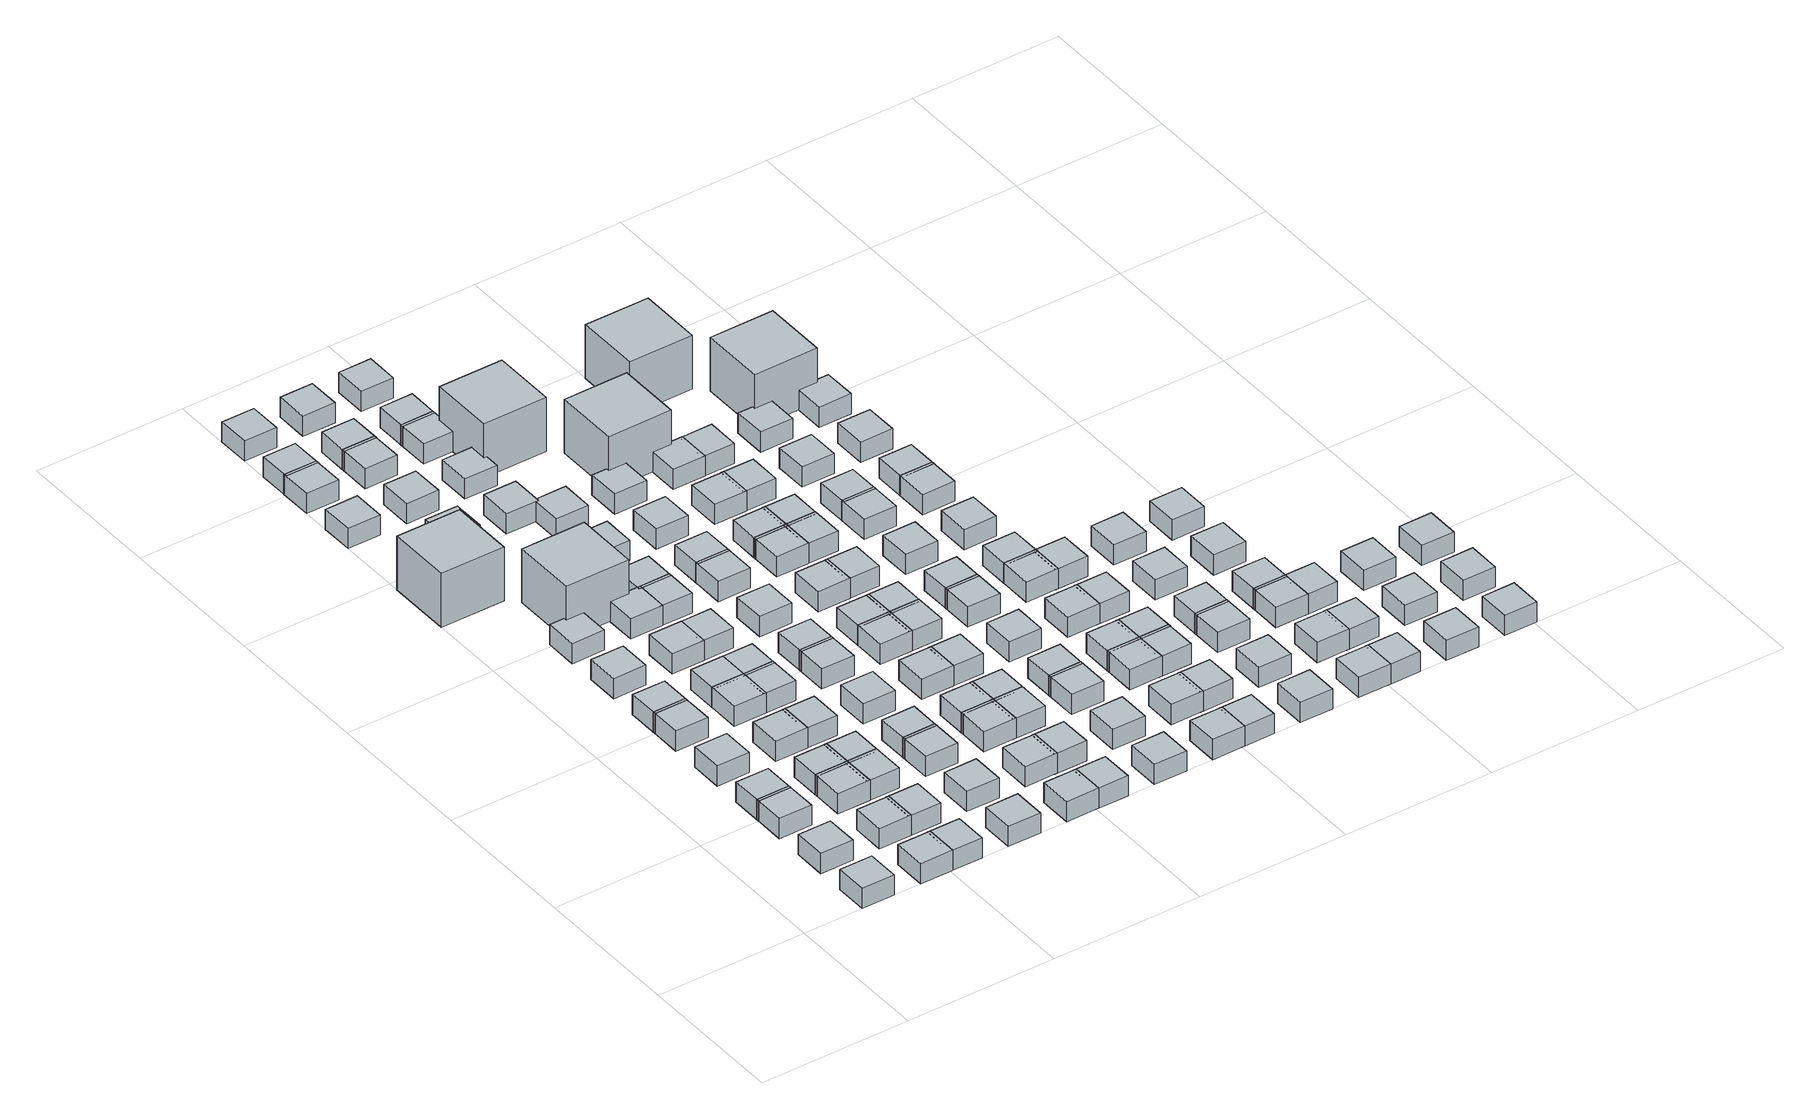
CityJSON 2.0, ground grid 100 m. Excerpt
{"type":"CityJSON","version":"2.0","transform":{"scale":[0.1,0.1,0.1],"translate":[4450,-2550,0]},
"CityObjects":{
"object1":{"type":"GenericCityObject","geometry":[{"type":"Solid","lod":"1","boundaries":[[[[0,1,2,3]],[[4,5,1,0]],[[5,6,2,1]],[[6,7,3,2]],[[7,4,0,3]],[[7,6,5,4]]]]}]},
"object2":{"type":"GenericCityObject","geometry":[{"type":"Solid","lod":"1","boundaries":[[[[8,9,10,11]],[[12,13,9,8]],[[13,14,10,9]],[[14,15,11,10]],[[15,12,8,11]],[[15,14,13,12]]]]}]},
"object3":{"type":"GenericCityObject","geometry":[{"type":"Solid","lod":"1","boundaries":[[[[16,17,18,19]],[[20,21,17,16]],[[21,22,18,17]],[[22,23,19,18]],[[23,20,16,19]],[[23,22,21,20]]]]}]},
"object4":{"type":"GenericCityObject","geometry":[{"type":"Solid","lod":"1","boundaries":[[[[24,25,26,27]],[[28,29,25,24]],[[29,30,26,25]],[[30,31,27,26]],[[31,28,24,27]],[[31,30,29,28]]]]}]},
"object5":{"type":"GenericCityObject","geometry":[{"type":"Solid","lod":"1","boundaries":[[[[32,33,34,35]],[[36,37,33,32]],[[37,38,34,33]],[[38,39,35,34]],[[39,36,32,35]],[[39,38,37,36]]]]}]},
"object6":{"type":"GenericCityObject","geometry":[{"type":"Solid","lod":"1","boundaries":[[[[40,41,42,43]],[[44,45,41,40]],[[45,46,42,41]],[[46,47,43,42]],[[47,44,40,43]],[[47,46,45,44]]]]}]},
"object7":{"type":"GenericCityObject","geometry":[{"type":"Solid","lod":"1","boundaries":[[[[48,49,50,51]],[[52,53,49,48]],[[53,54,50,49]],[[54,55,51,50]],[[55,52,48,51]],[[55,54,53,52]]]]}]},
"object8":{"type":"GenericCityObject","geometry":[{"type":"Solid","lod":"1","boundaries":[[[[56,57,58,59]],[[60,61,57,56]],[[61,62,58,57]],[[62,63,59,58]],[[63,60,56,59]],[[63,62,61,60]]]]}]},
"object9":{"type":"GenericCityObject","geometry":[{"type":"Solid","lod":"1","boundaries":[[[[64,65,66,67]],[[68,69,65,64]],[[69,70,66,65]],[[70,71,67,66]],[[71,68,64,67]],[[71,70,69,68]]]]}]},
"object10":{"type":"GenericCityObject","geometry":[{"type":"Solid","lod":"1","boundaries":[[[[72,73,74,75]],[[76,77,73,72]],[[77,78,74,73]],[[78,79,75,74]],[[79,76,72,75]],[[79,78,77,76]]]]}]},
"object11":{"type":"GenericCityObject","geometry":[{"type":"Solid","lod":"1","boundaries":[[[[80,81,82,83]],[[84,85,81,80]],[[85,86,82,81]],[[86,87,83,82]],[[87,84,80,83]],[[87,86,85,84]]]]}]},
"object12":{"type":"GenericCityObject","geometry":[{"type":"Solid","lod":"1","boundaries":[[[[88,89,90,91]],[[92,93,89,88]],[[93,94,90,89]],[[94,95,91,90]],[[95,92,88,91]],[[95,94,93,92]]]]}]},
"object13":{"type":"GenericCityObject","geometry":[{"type":"Solid","lod":"1","boundaries":[[[[96,97,98,99]],[[100,101,97,96]],[[101,102,98,97]],[[102,103,99,98]],[[103,100,96,99]],[[103,102,101,100]]]]}]},
"object14":{"type":"GenericCityObject","geometry":[{"type":"Solid","lod":"1","boundaries":[[[[104,105,106,107]],[[108,109,105,104]],[[109,110,106,105]],[[110,111,107,106]],[[111,108,104,107]],[[111,110,109,108]]]]}]},
"object15":{"type":"GenericCityObject","geometry":[{"type":"Solid","lod":"1","boundaries":[[[[112,113,114,115]],[[116,117,113,112]],[[117,118,114,113]],[[118,119,115,114]],[[119,116,112,115]],[[119,118,117,116]]]]}]},
"object16":{"type":"GenericCityObject","geometry":[{"type":"Solid","lod":"1","boundaries":[[[[120,121,122,123]],[[124,125,121,120]],[[125,126,122,121]],[[126,127,123,122]],[[127,124,120,123]],[[127,126,125,124]]]]}]},
"object17":{"type":"GenericCityObject","geometry":[{"type":"Solid","lod":"1","boundaries":[[[[128,129,130,131]],[[132,133,129,128]],[[133,134,130,129]],[[134,135,131,130]],[[135,132,128,131]],[[135,134,133,132]]]]}]},
"object18":{"type":"GenericCityObject","geometry":[{"type":"Solid","lod":"1","boundaries":[[[[136,137,138,139]],[[140,141,137,136]],[[141,142,138,137]],[[142,143,139,138]],[[143,140,136,139]],[[143,142,141,140]]]]}]},
"object19":{"type":"GenericCityObject","geometry":[{"type":"Solid","lod":"1","boundaries":[[[[144,145,146,147]],[[148,149,145,144]],[[149,150,146,145]],[[150,151,147,146]],[[151,148,144,147]],[[151,150,149,148]]]]}]},
"object20":{"type":"GenericCityObject","geometry":[{"type":"Solid","lod":"1","boundaries":[[[[152,153,154,155]],[[156,157,153,152]],[[157,158,154,153]],[[158,159,155,154]],[[159,156,152,155]],[[159,158,157,156]]]]}]},
"object21":{"type":"GenericCityObject","geometry":[{"type":"Solid","lod":"1","boundaries":[[[[160,161,162,163]],[[164,165,161,160]],[[165,166,162,161]],[[166,167,163,162]],[[167,164,160,163]],[[167,166,165,164]]]]}]},
"object22":{"type":"GenericCityObject","geometry":[{"type":"Solid","lod":"1","boundaries":[[[[168,169,170,171]],[[172,173,169,168]],[[173,174,170,169]],[[174,175,171,170]],[[175,172,168,171]],[[175,174,173,172]]]]}]},
"object23":{"type":"GenericCityObject","geometry":[{"type":"Solid","lod":"1","boundaries":[[[[176,177,178,179]],[[180,181,177,176]],[[181,182,178,177]],[[182,183,179,178]],[[183,180,176,179]],[[183,182,181,180]]]]}]},
"object24":{"type":"GenericCityObject","geometry":[{"type":"Solid","lod":"1","boundaries":[[[[184,185,186,187]],[[188,189,185,184]],[[189,190,186,185]],[[190,191,187,186]],[[191,188,184,187]],[[191,190,189,188]]]]}]},
"object25":{"type":"GenericCityObject","geometry":[{"type":"Solid","lod":"1","boundaries":[[[[192,193,194,195]],[[196,197,193,192]],[[197,198,194,193]],[[198,199,195,194]],[[199,196,192,195]],[[199,198,197,196]]]]}]},
"object26":{"type":"GenericCityObject","geometry":[{"type":"Solid","lod":"1","boundaries":[[[[200,201,202,203]],[[204,205,201,200]],[[205,206,202,201]],[[206,207,203,202]],[[207,204,200,203]],[[207,206,205,204]]]]}]},
"object27":{"type":"GenericCityObject","geometry":[{"type":"Solid","lod":"1","boundaries":[[[[208,209,210,211]],[[212,213,209,208]],[[213,214,210,209]],[[214,215,211,210]],[[215,212,208,211]],[[215,214,213,212]]]]}]},
"object28":{"type":"GenericCityObject","geometry":[{"type":"Solid","lod":"1","boundaries":[[[[216,217,218,219]],[[220,221,217,216]],[[221,222,218,217]],[[222,223,219,218]],[[223,220,216,219]],[[223,222,221,220]]]]}]},
"object29":{"type":"GenericCityObject","geometry":[{"type":"Solid","lod":"1","boundaries":[[[[224,225,226,227]],[[228,229,225,224]],[[229,230,226,225]],[[230,231,227,226]],[[231,228,224,227]],[[231,230,229,228]]]]}]},
"object30":{"type":"GenericCityObject","geometry":[{"type":"Solid","lod":"1","boundaries":[[[[232,233,234,235]],[[236,237,233,232]],[[237,238,234,233]],[[238,239,235,234]],[[239,236,232,235]],[[239,238,237,236]]]]}]},
"object31":{"type":"GenericCityObject","geometry":[{"type":"Solid","lod":"1","boundaries":[[[[240,241,242,243]],[[244,245,241,240]],[[245,246,242,241]],[[246,247,243,242]],[[247,244,240,243]],[[247,246,245,244]]]]}]},
"object32":{"type":"GenericCityObject","geometry":[{"type":"Solid","lod":"1","boundaries":[[[[248,249,250,251]],[[252,253,249,248]],[[253,254,250,249]],[[254,255,251,250]],[[255,252,248,251]],[[255,254,253,252]]]]}]},
"object33":{"type":"GenericCityObject","geometry":[{"type":"Solid","lod":"1","boundaries":[[[[256,257,258,259]],[[260,261,257,256]],[[261,262,258,257]],[[262,263,259,258]],[[263,260,256,259]],[[263,262,261,260]]]]}]},
"object34":{"type":"GenericCityObject","geometry":[{"type":"Solid","lod":"1","boundaries":[[[[264,265,266,267]],[[268,269,265,264]],[[269,270,266,265]],[[270,271,267,266]],[[271,268,264,267]],[[271,270,269,268]]]]}]},
"object35":{"type":"GenericCityObject","geometry":[{"type":"Solid","lod":"1","boundaries":[[[[272,273,274,275]],[[276,277,273,272]],[[277,278,274,273]],[[278,279,275,274]],[[279,276,272,275]],[[279,278,277,276]]]]}]},
"object36":{"type":"GenericCityObject","geometry":[{"type":"Solid","lod":"1","boundaries":[[[[280,281,282,283]],[[284,285,281,280]],[[285,286,282,281]],[[286,287,283,282]],[[287,284,280,283]],[[287,286,285,284]]]]}]},
"object37":{"type":"GenericCityObject","geometry":[{"type":"Solid","lod":"1","boundaries":[[[[288,289,290,291]],[[292,293,289,288]],[[293,294,290,289]],[[294,295,291,290]],[[295,292,288,291]],[[295,294,293,292]]]]}]},
"object38":{"type":"GenericCityObject","geometry":[{"type":"Solid","lod":"1","boundaries":[[[[296,297,298,299]],[[300,301,297,296]],[[301,302,298,297]],[[302,303,299,298]],[[303,300,296,299]],[[303,302,301,300]]]]}]},
"object39":{"type":"GenericCityObject","geometry":[{"type":"Solid","lod":"1","boundaries":[[[[304,305,306,307]],[[308,309,305,304]],[[309,310,306,305]],[[310,311,307,306]],[[311,308,304,307]],[[311,310,309,308]]]]}]},
"object40":{"type":"GenericCityObject","geometry":[{"type":"Solid","lod":"1","boundaries":[[[[312,313,314,315]],[[316,317,313,312]],[[317,318,314,313]],[[318,319,315,314]],[[319,316,312,315]],[[319,318,317,316]]]]}]},
"object41":{"type":"GenericCityObject","geometry":[{"type":"Solid","lod":"1","boundaries":[[[[320,321,322,323]],[[324,325,321,320]],[[325,326,322,321]],[[326,327,323,322]],[[327,324,320,323]],[[327,326,325,324]]]]}]},
"object42":{"type":"GenericCityObject","geometry":[{"type":"Solid","lod":"1","boundaries":[[[[328,329,330,331]],[[332,333,329,328]],[[333,334,330,329]],[[334,335,331,330]],[[335,332,328,331]],[[335,334,333,332]]]]}]},
"object43":{"type":"GenericCityObject","geometry":[{"type":"Solid","lod":"1","boundaries":[[[[336,337,338,339]],[[340,341,337,336]],[[341,342,338,337]],[[342,343,339,338]],[[343,340,336,339]],[[343,342,341,340]]]]}]},
"object44":{"type":"GenericCityObject","geometry":[{"type":"Solid","lod":"1","boundaries":[[[[344,345,346,347]],[[348,349,345,344]],[[349,350,346,345]],[[350,351,347,346]],[[351,348,344,347]],[[351,350,349,348]]]]}]},
"object45":{"type":"GenericCityObject","geometry":[{"type":"Solid","lod":"1","boundaries":[[[[352,353,354,355]],[[356,357,353,352]],[[357,358,354,353]],[[358,359,355,354]],[[359,356,352,355]],[[359,358,357,356]]]]}]},
"object46":{"type":"GenericCityObject","geometry":[{"type":"Solid","lod":"1","boundaries":[[[[360,361,362,363]],[[364,365,361,360]],[[365,366,362,361]],[[366,367,363,362]],[[367,364,360,363]],[[367,366,365,364]]]]}]},
"object47":{"type":"GenericCityObject","geometry":[{"type":"Solid","lod":"1","boundaries":[[[[368,369,370,371]],[[372,373,369,368]],[[373,374,370,369]],[[374,375,371,370]],[[375,372,368,371]],[[375,374,373,372]]]]}]},
"object48":{"type":"GenericCityObject","geometry":[{"type":"Solid","lod":"1","boundaries":[[[[376,377,378,379]],[[380,381,377,376]],[[381,382,378,377]],[[382,383,379,378]],[[383,380,376,379]],[[383,382,381,380]]]]}]},
"object49":{"type":"GenericCityObject","geometry":[{"type":"Solid","lod":"1","boundaries":[[[[384,385,386,387]],[[388,389,385,384]],[[389,390,386,385]],[[390,391,387,386]],[[391,388,384,387]],[[391,390,389,388]]]]}]},
"object50":{"type":"GenericCityObject","geometry":[{"type":"Solid","lod":"1","boundaries":[[[[392,393,394,395]],[[396,397,393,392]],[[397,398,394,393]],[[398,399,395,394]],[[399,396,392,395]],[[399,398,397,396]]]]}]},
"object51":{"type":"GenericCityObject","geometry":[{"type":"Solid","lod":"1","boundaries":[[[[400,401,402,403]],[[404,405,401,400]],[[405,406,402,401]],[[406,407,403,402]],[[407,404,400,403]],[[407,406,405,404]]]]}]},
"object52":{"type":"GenericCityObject","geometry":[{"type":"Solid","lod":"1","boundaries":[[[[408,409,410,411]],[[412,413,409,408]],[[413,414,410,409]],[[414,415,411,410]],[[415,412,408,411]],[[415,414,413,412]]]]}]},
"object53":{"type":"GenericCityObject","geometry":[{"type":"Solid","lod":"1","boundaries":[[[[416,417,418,419]],[[420,421,417,416]],[[421,422,418,417]],[[422,423,419,418]],[[423,420,416,419]],[[423,422,421,420]]]]}]},
"object54":{"type":"GenericCityObject","geometry":[{"type":"Solid","lod":"1","boundaries":[[[[424,425,426,427]],[[428,429,425,424]],[[429,430,426,425]],[[430,431,427,426]],[[431,428,424,427]],[[431,430,429,428]]]]}]},
"object55":{"type":"GenericCityObject","geometry":[{"type":"Solid","lod":"1","boundaries":[[[[432,433,434,435]],[[436,437,433,432]],[[437,438,434,433]],[[438,439,435,434]],[[439,436,432,435]],[[439,438,437,436]]]]}]},
"object56":{"type":"GenericCityObject","geometry":[{"type":"Solid","lod":"1","boundaries":[[[[440,441,442,443]],[[444,445,441,440]],[[445,446,442,441]],[[446,447,443,442]],[[447,444,440,443]],[[447,446,445,444]]]]}]},
"object57":{"type":"GenericCityObject","geometry":[{"type":"Solid","lod":"1","boundaries":[[[[448,449,450,451]],[[452,453,449,448]],[[453,454,450,449]],[[454,455,451,450]],[[455,452,448,451]],[[455,454,453,452]]]]}]},
"object58":{"type":"GenericCityObject","geometry":[{"type":"Solid","lod":"1","boundaries":[[[[456,457,458,459]],[[460,461,457,456]],[[461,462,458,457]],[[462,463,459,458]],[[463,460,456,459]],[[463,462,461,460]]]]}]},
"object59":{"type":"GenericCityObject","geometry":[{"type":"Solid","lod":"1","boundaries":[[[[464,465,466,467]],[[468,469,465,464]],[[469,470,466,465]],[[470,471,467,466]],[[471,468,464,467]],[[471,470,469,468]]]]}]},
"object60":{"type":"GenericCityObject","geometry":[{"type":"Solid","lod":"1","boundaries":[[[[472,473,474,475]],[[476,477,473,472]],[[477,478,474,473]],[[478,479,475,474]],[[479,476,472,475]],[[479,478,477,476]]]]}]},
"object61":{"type":"GenericCityObject","geometry":[{"type":"Solid","lod":"1","boundaries":[[[[480,481,482,483]],[[484,485,481,480]],[[485,486,482,481]],[[486,487,483,482]],[[487,484,480,483]],[[487,486,485,484]]]]}]},
"object62":{"type":"GenericCityObject","geometry":[{"type":"Solid","lod":"1","boundaries":[[[[488,489,490,491]],[[492,493,489,488]],[[493,494,490,489]],[[494,495,491,490]],[[495,492,488,491]],[[495,494,493,492]]]]}]},
"object63":{"type":"GenericCityObject","geometry":[{"type":"Solid","lod":"1","boundaries":[[[[496,497,498,499]],[[500,501,497,496]],[[501,502,498,497]],[[502,503,499,498]],[[503,500,496,499]],[[503,502,501,500]]]]}]},
"object64":{"type":"GenericCityObject","geometry":[{"type":"Solid","lod":"1","boundaries":[[[[504,505,506,507]],[[508,509,505,504]],[[509,510,506,505]],[[510,511,507,506]],[[511,508,504,507]],[[511,510,509,508]]]]}]},
"object65":{"type":"GenericCityObject","geometry":[{"type":"Solid","lod":"1","boundaries":[[[[512,513,514,515]],[[516,517,513,512]],[[517,518,514,513]],[[518,519,515,514]],[[519,516,512,515]],[[519,518,517,516]]]]}]},
"object66":{"type":"GenericCityObject","geometry":[{"type":"Solid","lod":"1","boundaries":[[[[520,521,522,523]],[[524,525,521,520]],[[525,526,522,521]],[[526,527,523,522]],[[527,524,520,523]],[[527,526,525,524]]]]}]},
"object67":{"type":"GenericCityObject","geometry":[{"type":"Solid","lod":"1","boundaries":[[[[528,529,530,531]],[[532,533,529,528]],[[533,534,530,529]],[[534,535,531,530]],[[535,532,528,531]],[[535,534,533,532]]]]}]},
"object68":{"type":"GenericCityObject","geometry":[{"type":"Solid","lod":"1","boundaries":[[[[536,537,538,539]],[[540,541,537,536]],[[541,542,538,537]],[[542,543,539,538]],[[543,540,536,539]],[[543,542,541,540]]]]}]},
"object69":{"type":"GenericCityObject","geometry":[{"type":"Solid","lod":"1","boundaries":[[[[544,545,546,547]],[[548,549,545,544]],[[549,550,546,545]],[[550,551,547,546]],[[551,548,544,547]],[[551,550,549,548]]]]}]},
"object70":{"type":"GenericCityObject","geometry":[{"type":"Solid","lod":"1","boundaries":[[[[552,553,554,555]],[[556,557,553,552]],[[557,558,554,553]],[[558,559,555,554]],[[559,556,552,555]],[[559,558,557,556]]]]}]},
"object71":{"type":"GenericCityObject","geometry":[{"type":"Solid","lod":"1","boundaries":[[[[560,561,562,563]],[[564,565,561,560]],[[565,566,562,561]],[[566,567,563,562]],[[567,564,560,563]],[[567,566,565,564]]]]}]},
"object72":{"type":"GenericCityObject","geometry":[{"type":"Solid","lod":"1","boundaries":[[[[568,569,570,571]],[[572,573,569,568]],[[573,574,570,569]],[[574,575,571,570]],[[575,572,568,571]],[[575,574,573,572]]]]}]},
"object73":{"type":"GenericCityObject","geometry":[{"type":"Solid","lod":"1","boundaries":[[[[576,577,578,579]],[[580,581,577,576]],[[581,582,578,577]],[[582,583,579,578]],[[583,580,576,579]],[[583,582,581,580]]]]}]},
"object74":{"type":"GenericCityObject","geometry":[{"type":"Solid","lod":"1","boundaries":[[[[584,585,586,587]],[[588,589,585,584]],[[589,590,586,585]],[[590,591,587,586]],[[591,588,584,587]],[[591,590,589,588]]]]}]},
"object75":{"type":"GenericCityObject","geometry":[{"type":"Solid","lod":"1","boundaries":[[[[592,593,594,595]],[[596,597,593,592]],[[597,598,594,593]],[[598,599,595,594]],[[599,596,592,595]],[[599,598,597,596]]]]}]},
"object76":{"type":"GenericCityObject","geometry":[{"type":"Solid","lod":"1","boundaries":[[[[600,601,602,603]],[[604,605,601,600]],[[605,606,602,601]],[[606,607,603,602]],[[607,604,600,603]],[[607,606,605,604]]]]}]},
"object77":{"type":"GenericCityObject","geometry":[{"type":"Solid","lod":"1","boundaries":[[[[608,609,610,611]],[[612,613,609,608]],[[613,614,610,609]],[[614,615,611,610]],[[615,612,608,611]],[[615,614,613,612]]]]}]},
"object78":{"type":"GenericCityObject","geometry":[{"type":"Solid","lod":"1","boundaries":[[[[616,617,618,619]],[[620,621,617,616]],[[621,622,618,617]],[[622,623,619,618]],[[623,620,616,619]],[[623,622,621,620]]]]}]},
"object79":{"type":"GenericCityObject","geometry":[{"type":"Solid","lod":"1","boundaries":[[[[624,625,626,627]],[[628,629,625,624]],[[629,630,626,625]],[[630,631,627,626]],[[631,628,624,627]],[[631,630,629,628]]]]}]},
"object80":{"type":"GenericCityObject","geometry":[{"type":"Solid","lod":"1","boundaries":[[[[632,633,634,635]],[[636,637,633,632]],[[637,638,634,633]],[[638,639,635,634]],[[639,636,632,635]],[[639,638,637,636]]]]}]},
"object81":{"type":"GenericCityObject","geometry":[{"type":"Solid","lod":"1","boundaries":[[[[640,641,642,643]],[[644,645,641,640]],[[645,646,642,641]],[[646,647,643,642]],[[647,644,640,643]],[[647,646,645,644]]]]}]},
"object82":{"type":"GenericCityObject","geometry":[{"type":"Solid","lod":"1","boundaries":[[[[648,649,650,651]],[[652,653,649,648]],[[653,654,650,649]],[[654,655,651,650]],[[655,652,648,651]],[[655,654,653,652]]]]}]},
"object83":{"type":"GenericCityObject","geometry":[{"type":"Solid","lod":"1","boundaries":[[[[656,657,658,659]],[[660,661,657,656]],[[661,662,658,657]],[[662,663,659,658]],[[663,660,656,659]],[[663,662,661,660]]]]}]},
"object84":{"type":"GenericCityObject","geometry":[{"type":"Solid","lod":"1","boundaries":[[[[664,665,666,667]],[[668,669,665,664]],[[669,670,666,665]],[[670,671,667,666]],[[671,668,664,667]],[[671,670,669,668]]]]}]},
"object85":{"type":"GenericCityObject","geometry":[{"type":"Solid","lod":"1","boundaries":[[[[672,673,674,675]],[[676,677,673,672]],[[677,678,674,673]],[[678,679,675,674]],[[679,676,672,675]],[[679,678,677,676]]]]}]},
"object86":{"type":"GenericCityObject","geometry":[{"type":"Solid","lod":"1","boundaries":[[[[680,681,682,683]],[[684,685,681,680]],[[685,686,682,681]],[[686,687,683,682]],[[687,684,680,683]],[[687,686,685,684]]]]}]},
"object87":{"type":"GenericCityObject","geometry":[{"type":"Solid","lod":"1","boundaries":[[[[688,689,690,691]],[[692,693,689,688]],[[693,694,690,689]],[[694,695,691,690]],[[695,692,688,691]],[[695,694,693,692]]]]}]},
"object88":{"type":"GenericCityObject","geometry":[{"type":"Solid","lod":"1","boundaries":[[[[696,697,698,699]],[[700,701,697,696]],[[701,702,698,697]],[[702,703,699,698]],[[703,700,696,699]],[[703,702,701,700]]]]}]},
"object89":{"type":"GenericCityObject","geometry":[{"type":"Solid","lod":"1","boundaries":[[[[704,705,706,707]],[[708,709,705,704]],[[709,710,706,705]],[[710,711,707,706]],[[711,708,704,707]],[[711,710,709,708]]]]}]},
"object90":{"type":"GenericCityObject","geometry":[{"type":"Solid","lod":"1","boundaries":[[[[712,713,714,715]],[[716,717,713,712]],[[717,718,714,713]],[[718,719,715,714]],[[719,716,712,715]],[[719,718,717,716]]]]}]},
"object91":{"type":"GenericCityObject","geometry":[{"type":"Solid","lod":"1","boundaries":[[[[720,721,722,723]],[[724,725,721,720]],[[725,726,722,721]],[[726,727,723,722]],[[727,724,720,723]],[[727,726,725,724]]]]}]},
"object92":{"type":"GenericCityObject","geometry":[{"type":"Solid","lod":"1","boundaries":[[[[728,729,730,731]],[[732,733,729,728]],[[733,734,730,729]],[[734,735,731,730]],[[735,732,728,731]],[[735,734,733,732]]]]}]},
"object93":{"type":"GenericCityObject","geometry":[{"type":"Solid","lod":"1","boundaries":[[[[736,737,738,739]],[[740,741,737,736]],[[741,742,738,737]],[[742,743,739,738]],[[743,740,736,739]],[[743,742,741,740]]]]}]},
"object94":{"type":"GenericCityObject","geometry":[{"type":"Solid","lod":"1","boundaries":[[[[744,745,746,747]],[[748,749,745,744]],[[749,750,746,745]],[[750,751,747,746]],[[751,748,744,747]],[[751,750,749,748]]]]}]},
"object95":{"type":"GenericCityObject","geometry":[{"type":"Solid","lod":"1","boundaries":[[[[752,753,754,755]],[[756,757,753,752]],[[757,758,754,753]],[[758,759,755,754]],[[759,756,752,755]],[[759,758,757,756]]]]}]},
"object96":{"type":"GenericCityObject","geometry":[{"type":"Solid","lod":"1","boundaries":[[[[760,761,762,763]],[[764,765,761,760]],[[765,766,762,761]],[[766,767,763,762]],[[767,764,760,763]],[[767,766,765,764]]]]}]},
"object97":{"type":"GenericCityObject","geometry":[{"type":"Solid","lod":"1","boundaries":[[[[768,769,770,771]],[[772,773,769,768]],[[773,774,770,769]],[[774,775,771,770]],[[775,772,768,771]],[[775,774,773,772]]]]}]},
"object98":{"type":"GenericCityObject","geometry":[{"type":"Solid","lod":"1","boundaries":[[[[776,777,778,779]],[[780,781,777,776]],[[781,782,778,777]],[[782,783,779,778]],[[783,780,776,779]],[[783,782,781,780]]]]}]},
"object99":{"type":"GenericCityObject","geometry":[{"type":"Solid","lod":"1","boundaries":[[[[784,785,786,787]],[[788,789,785,784]],[[789,790,786,785]],[[790,791,787,786]],[[791,788,784,787]],[[791,790,789,788]]]]}]},
"object100":{"type":"GenericCityObject","geometry":[{"type":"Solid","lod":"1","boundaries":[[[[792,793,794,795]],[[796,797,793,792]],[[797,798,794,793]],[[798,799,795,794]],[[799,796,792,795]],[[799,798,797,796]]]]}]},
"object101":{"type":"GenericCityObject","geometry":[{"type":"Solid","lod":"1","boundaries":[[[[800,801,802,803]],[[804,805,801,800]],[[805,806,802,801]],[[806,807,803,802]],[[807,804,800,803]],[[807,806,805,804]]]]}]},
"object102":{"type":"GenericCityObject","geometry":[{"type":"Solid","lod":"1","boundaries":[[[[808,809,810,811]],[[812,813,809,808]],[[813,814,810,809]],[[814,815,811,810]],[[815,812,808,811]],[[815,814,813,812]]]]}]},
"object103":{"type":"GenericCityObject","geometry":[{"type":"Solid","lod":"1","boundaries":[[[[816,817,818,819]],[[820,821,817,816]],[[821,822,818,817]],[[822,823,819,818]],[[823,820,816,819]],[[823,822,821,820]]]]}]},
"object104":{"type":"GenericCityObject","geometry":[{"type":"Solid","lod":"1","boundaries":[[[[824,825,826,827]],[[828,829,825,824]],[[829,830,826,825]],[[830,831,827,826]],[[831,828,824,827]],[[831,830,829,828]]]]}]},
"object105":{"type":"GenericCityObject","geometry":[{"type":"Solid","lod":"1","boundaries":[[[[832,833,834,835]],[[836,837,833,832]],[[837,838,834,833]],[[838,839,835,834]],[[839,836,832,835]],[[839,838,837,836]]]]}]},
"object106":{"type":"GenericCityObject","geometry":[{"type":"Solid","lod":"1","boundaries":[[[[840,841,842,843]],[[844,845,841,840]],[[845,846,842,841]],[[846,847,843,842]],[[847,844,840,843]],[[847,846,845,844]]]]}]},
"object107":{"type":"GenericCityObject","geometry":[{"type":"Solid","lod":"1","boundaries":[[[[848,849,850,851]],[[852,853,849,848]],[[853,854,850,849]],[[854,855,851,850]],[[855,852,848,851]],[[855,854,853,852]]]]}]},
"object108":{"type":"GenericCityObject","geometry":[{"type":"Solid","lod":"1","boundaries":[[[[856,857,858,859]],[[860,861,857,856]],[[861,862,858,857]],[[862,863,859,858]],[[863,860,856,859]],[[863,862,861,860]]]]}]},
"object109":{"type":"GenericCityObject","geometry":[{"type":"Solid","lod":"1","boundaries":[[[[864,865,866,867]],[[868,869,865,864]],[[869,870,866,865]],[[870,871,867,866]],[[871,868,864,867]],[[871,870,869,868]]]]}]},
"object110":{"type":"GenericCityObject","geometry":[{"type":"Solid","lod":"1","boundaries":[[[[872,873,874,875]],[[876,877,873,872]],[[877,878,874,873]],[[878,879,875,874]],[[879,876,872,875]],[[879,878,877,876]]]]}]},
"object111":{"type":"GenericCityObject","geometry":[{"type":"Solid","lod":"1","boundaries":[[[[880,881,882,883]],[[884,885,881,880]],[[885,886,882,881]],[[886,887,883,882]],[[887,884,880,883]],[[887,886,885,884]]]]}]},
"object112":{"type":"GenericCityObject","geometry":[{"type":"Solid","lod":"1","boundaries":[[[[888,889,890,891]],[[892,893,889,888]],[[893,894,890,889]],[[894,895,891,890]],[[895,892,888,891]],[[895,894,893,892]]]]}]},
"object113":{"type":"GenericCityObject","geometry":[{"type":"Solid","lod":"1","boundaries":[[[[896,897,898,899]],[[900,901,897,896]],[[901,902,898,897]],[[902,903,899,898]],[[903,900,896,899]],[[903,902,901,900]]]]}]},
"object114":{"type":"GenericCityObject","geometry":[{"type":"Solid","lod":"1","boundaries":[[[[904,905,906,907]],[[908,909,905,904]],[[909,910,906,905]],[[910,911,907,906]],[[911,908,904,907]],[[911,910,909,908]]]]}]},
"object115":{"type":"GenericCityObject","geometry":[{"type":"Solid","lod":"1","boundaries":[[[[912,913,914,915]],[[916,917,913,912]],[[917,918,914,913]],[[918,919,915,914]],[[919,916,912,915]],[[919,918,917,916]]]]}]},
"object116":{"type":"GenericCityObject","geometry":[{"type":"Solid","lod":"1","boundaries":[[[[920,921,922,923]],[[924,925,921,920]],[[925,926,922,921]],[[926,927,923,922]],[[927,924,920,923]],[[927,926,925,924]]]]}]},
"object117":{"type":"GenericCityObject","geometry":[{"type":"Solid","lod":"1","boundaries":[[[[928,929,930,931]],[[932,933,929,928]],[[933,934,930,929]],[[934,935,931,930]],[[935,932,928,931]],[[935,934,933,932]]]]}]},
"object118":{"type":"GenericCityObject","geometry":[{"type":"Solid","lod":"1","boundaries":[[[[936,937,938,939]],[[940,941,937,936]],[[941,942,938,937]],[[942,943,939,938]],[[943,940,936,939]],[[943,942,941,940]]]]}]},
"object119":{"type":"GenericCityObject","geometry":[{"type":"Solid","lod":"1","boundaries":[[[[944,945,946,947]],[[948,949,945,944]],[[949,950,946,945]],[[950,951,947,946]],[[951,948,944,947]],[[951,950,949,948]]]]}]},
"object120":{"type":"GenericCityObject","geometry":[{"type":"Solid","lod":"1","boundaries":[[[[952,953,954,955]],[[956,957,953,952]],[[957,958,954,953]],[[958,959,955,954]],[[959,956,952,955]],[[959,958,957,956]]]]}]},
"object121":{"type":"GenericCityObject","geometry":[{"type":"Solid","lod":"1","boundaries":[[[[960,961,962,963]],[[964,965,961,960]],[[965,966,962,961]],[[966,967,963,962]],[[967,964,960,963]],[[967,966,965,964]]]]}]},
"object122":{"type":"GenericCityObject","geometry":[{"type":"Solid","lod":"1","boundaries":[[[[968,969,970,971]],[[972,973,969,968]],[[973,974,970,969]],[[974,975,971,970]],[[975,972,968,971]],[[975,974,973,972]]]]}]},
"object123":{"type":"GenericCityObject","geometry":[{"type":"Solid","lod":"1","boundaries":[[[[976,977,978,979]],[[980,981,977,976]],[[981,982,978,977]],[[982,983,979,978]],[[983,980,976,979]],[[983,982,981,980]]]]}]},
"object124":{"type":"GenericCityObject","geometry":[{"type":"Solid","lod":"1","boundaries":[[[[984,985,986,987]],[[988,989,985,984]],[[989,990,986,985]],[[990,991,987,986]],[[991,988,984,987]],[[991,990,989,988]]]]}]},
"object125":{"type":"GenericCityObject","geometry":[{"type":"Solid","lod":"1","boundaries":[[[[992,993,994,995]],[[996,997,993,992]],[[997,998,994,993]],[[998,999,995,994]],[[999,996,992,995]],[[999,998,997,996]]]]}]},
"object126":{"type":"GenericCityObject","geometry":[{"type":"Solid","lod":"1","boundaries":[[[[1000,1001,1002,1003]],[[1004,1005,1001,1000]],[[1005,1006,1002,1001]],[[1006,1007,1003,1002]],[[1007,1004,1000,1003]],[[1007,1006,1005,1004]]]]}]},
"object127":{"type":"GenericCityObject","geometry":[{"type":"Solid","lod":"1","boundaries":[[[[1008,1009,1010,1011]],[[1012,1013,1009,1008]],[[1013,1014,1010,1009]],[[1014,1015,1011,1010]],[[1015,1012,1008,1011]],[[1015,1014,1013,1012]]]]}]},
"object128":{"type":"GenericCityObject","geometry":[{"type":"Solid","lod":"1","boundaries":[[[[1016,1017,1018,1019]],[[1020,1021,1017,1016]],[[1021,1022,1018,1017]],[[1022,1023,1019,1018]],[[1023,1020,1016,1019]],[[1023,1022,1021,1020]]]]}]},
"object129":{"type":"GenericCityObject","geometry":[{"type":"Solid","lod":"1","boundaries":[[[[1024,1025,1026,1027]],[[1028,1029,1025,1024]],[[1029,1030,1026,1025]],[[1030,1031,1027,1026]],[[1031,1028,1024,1027]],[[1031,1030,1029,1028]]]]}]},
"object130":{"type":"GenericCityObject","geometry":[{"type":"Solid","lod":"1","boundaries":[[[[1032,1033,1034,1035]],[[1036,1037,1033,1032]],[[1037,1038,1034,1033]],[[1038,1039,1035,1034]],[[1039,1036,1032,1035]],[[1039,1038,1037,1036]]]]}]},
"object131":{"type":"GenericCityObject","geometry":[{"type":"Solid","lod":"1","boundaries":[[[[1040,1041,1042,1043]],[[1044,1045,1041,1040]],[[1045,1046,1042,1041]],[[1046,1047,1043,1042]],[[1047,1044,1040,1043]],[[1047,1046,1045,1044]]]]}]},
"object132":{"type":"GenericCityObject","geometry":[{"type":"Solid","lod":"1","boundaries":[[[[1048,1049,1050,1051]],[[1052,1053,1049,1048]],[[1053,1054,1050,1049]],[[1054,1055,1051,1050]],[[1055,1052,1048,1051]],[[1055,1054,1053,1052]]]]}]},
"object133":{"type":"GenericCityObject","geometry":[{"type":"Solid","lod":"1","boundaries":[[[[1056,1057,1058,1059]],[[1060,1061,1057,1056]],[[1061,1062,1058,1057]],[[1062,1063,1059,1058]],[[1063,1060,1056,1059]],[[1063,1062,1061,1060]]]]}]},
"object134":{"type":"GenericCityObject","geometry":[{"type":"Solid","lod":"1","boundaries":[[[[1064,1065,1066,1067]],[[1068,1069,1065,1064]],[[1069,1070,1066,1065]],[[1070,1071,1067,1066]],[[1071,1068,1064,1067]],[[1071,1070,1069,1068]]]]}]},
"object135":{"type":"GenericCityObject","geometry":[{"type":"Solid","lod":"1","boundaries":[[[[1072,1073,1074,1075]],[[1076,1077,1073,1072]],[[1077,1078,1074,1073]],[[1078,1079,1075,1074]],[[1079,1076,1072,1075]],[[1079,1078,1077,1076]]]]}]},
"object136":{"type":"GenericCityObject","geometry":[{"type":"Solid","lod":"1","boundaries":[[[[1080,1081,1082,1083]],[[1084,1085,1081,1080]],[[1085,1086,1082,1081]],[[1086,1087,1083,1082]],[[1087,1084,1080,1083]],[[1087,1086,1085,1084]]]]}]},
"object137":{"type":"GenericCityObject","geometry":[{"type":"Solid","lod":"1","boundaries":[[[[1088,1089,1090,1091]],[[1092,1093,1089,1088]],[[1093,1094,1090,1089]],[[1094,1095,1091,1090]],[[1095,1092,1088,1091]],[[1095,1094,1093,1092]]]]}]}
},
"vertices":[
[400,0,0],[620,0,0],[620,220,0],[400,220,0],[400,0,140],[620,0,140],[620,220,140],[400,220,140],
[400,400,0],[620,400,0],[620,620,0],[400,620,0],[400,400,140],[620,400,140],[620,620,140],[400,620,140],
[400,800,0],[620,800,0],[620,1020,0],[400,1020,0],[400,800,140],[620,800,140],[620,1020,140],[400,1020,140],
[400,1000,0],[620,1000,0],[620,1220,0],[400,1220,0],[400,1000,140],[620,1000,140],[620,1220,140],[400,1220,140],
[800,0,0],[1020,0,0],[1020,220,0],[800,220,0],[800,0,140],[1020,0,140],[1020,220,140],[800,220,140],
[400,1400,0],[620,1400,0],[620,1620,0],[400,1620,0],[400,1400,140],[620,1400,140],[620,1620,140],[400,1620,140],
[800,400,0],[1020,400,0],[1020,620,0],[800,620,0],[800,400,140],[1020,400,140],[1020,620,140],[800,620,140],
[400,1800,0],[620,1800,0],[620,2020,0],[400,2020,0],[400,1800,140],[620,1800,140],[620,2020,140],[400,2020,140],
[400,2000,0],[620,2000,0],[620,2220,0],[400,2220,0],[400,2000,140],[620,2000,140],[620,2220,140],[400,2220,140],
[1000,0,0],[1220,0,0],[1220,220,0],[1000,220,0],[1000,0,140],[1220,0,140],[1220,220,140],[1000,220,140],
[800,800,0],[1020,800,0],[1020,1020,0],[800,1020,0],[800,800,140],[1020,800,140],[1020,1020,140],[800,1020,140],
[800,1000,0],[1020,1000,0],[1020,1220,0],[800,1220,0],[800,1000,140],[1020,1000,140],[1020,1220,140],[800,1220,140],
[400,2400,0],[620,2400,0],[620,2620,0],[400,2620,0],[400,2400,140],[620,2400,140],[620,2620,140],[400,2620,140],
[1000,400,0],[1220,400,0],[1220,620,0],[1000,620,0],[1000,400,140],[1220,400,140],[1220,620,140],[1000,620,140],
[0,3500,0],[429,3500,0],[429,3929,0],[0,3929,0],[0,3500,375],[429,3500,375],[429,3929,375],[0,3929,375],
[800,1400,0],[1020,1400,0],[1020,1620,0],[800,1620,0],[800,1400,140],[1020,1400,140],[1020,1620,140],[800,1620,140],
[400,2800,0],[620,2800,0],[620,3020,0],[400,3020,0],[400,2800,140],[620,2800,140],[620,3020,140],[400,3020,140],
[1000,800,0],[1220,800,0],[1220,1020,0],[1000,1020,0],[1000,800,140],[1220,800,140],[1220,1020,140],[1000,1020,140],
[1000,1000,0],[1220,1000,0],[1220,1220,0],[1000,1220,0],[1000,1000,140],[1220,1000,140],[1220,1220,140],[1000,1220,140],
[0,4400,0],[220,4400,0],[220,4620,0],[0,4620,0],[0,4400,140],[220,4400,140],[220,4620,140],[0,4620,140],
[800,1800,0],[1020,1800,0],[1020,2020,0],[800,2020,0],[800,1800,140],[1020,1800,140],[1020,2020,140],[800,2020,140],
[800,2000,0],[1020,2000,0],[1020,2220,0],[800,2220,0],[800,2000,140],[1020,2000,140],[1020,2220,140],[800,2220,140],
[1400,0,0],[1620,0,0],[1620,220,0],[1400,220,0],[1400,0,140],[1620,0,140],[1620,220,140],[1400,220,140],
[1000,1400,0],[1220,1400,0],[1220,1620,0],[1000,1620,0],[1000,1400,140],[1220,1400,140],[1220,1620,140],[1000,1620,140],
[0,4800,0],[220,4800,0],[220,5020,0],[0,5020,0],[0,4800,140],[220,4800,140],[220,5020,140],[0,5020,140],
[0,5000,0],[220,5000,0],[220,5220,0],[0,5220,0],[0,5000,140],[220,5000,140],[220,5220,140],[0,5220,140],
[800,2400,0],[1020,2400,0],[1020,2620,0],[800,2620,0],[800,2400,140],[1020,2400,140],[1020,2620,140],[800,2620,140],
[1400,400,0],[1620,400,0],[1620,620,0],[1400,620,0],[1400,400,140],[1620,400,140],[1620,620,140],[1400,620,140],
[500,3000,0],[929,3000,0],[929,3429,0],[500,3429,0],[500,3000,375],[929,3000,375],[929,3429,375],[500,3429,375],
[1000,1800,0],[1220,1800,0],[1220,2020,0],[1000,2020,0],[1000,1800,140],[1220,1800,140],[1220,2020,140],[1000,2020,140],
[400,4000,0],[620,4000,0],[620,4220,0],[400,4220,0],[400,4000,140],[620,4000,140],[620,4220,140],[400,4220,140],
[1000,2000,0],[1220,2000,0],[1220,2220,0],[1000,2220,0],[1000,2000,140],[1220,2000,140],[1220,2220,140],[1000,2220,140],
[0,5400,0],[220,5400,0],[220,5620,0],[0,5620,0],[0,5400,140],[220,5400,140],[220,5620,140],[0,5620,140],
[800,2800,0],[1020,2800,0],[1020,3020,0],[800,3020,0],[800,2800,140],[1020,2800,140],[1020,3020,140],[800,3020,140],
[1400,800,0],[1620,800,0],[1620,1020,0],[1400,1020,0],[1400,800,140],[1620,800,140],[1620,1020,140],[1400,1020,140],
[1400,1000,0],[1620,1000,0],[1620,1220,0],[1400,1220,0],[1400,1000,140],[1620,1000,140],[1620,1220,140],[1400,1220,140],
[400,4400,0],[620,4400,0],[620,4620,0],[400,4620,0],[400,4400,140],[620,4400,140],[620,4620,140],[400,4620,140],
[1000,2400,0],[1220,2400,0],[1220,2620,0],[1000,2620,0],[1000,2400,140],[1220,2400,140],[1220,2620,140],[1000,2620,140],
[1800,0,0],[2020,0,0],[2020,220,0],[1800,220,0],[1800,0,140],[2020,0,140],[2020,220,140],[1800,220,140],
[1400,1400,0],[1620,1400,0],[1620,1620,0],[1400,1620,0],[1400,1400,140],[1620,1400,140],[1620,1620,140],[1400,1620,140],
[400,4800,0],[620,4800,0],[620,5020,0],[400,5020,0],[400,4800,140],[620,4800,140],[620,5020,140],[400,5020,140],
[1000,2800,0],[1220,2800,0],[1220,3020,0],[1000,3020,0],[1000,2800,140],[1220,2800,140],[1220,3020,140],[1000,3020,140],
[400,5000,0],[620,5000,0],[620,5220,0],[400,5220,0],[400,5000,140],[620,5000,140],[620,5220,140],[400,5220,140],
[1000,3000,0],[1220,3000,0],[1220,3220,0],[1000,3220,0],[1000,3000,140],[1220,3000,140],[1220,3220,140],[1000,3220,140],
[1800,400,0],[2020,400,0],[2020,620,0],[1800,620,0],[1800,400,140],[2020,400,140],[2020,620,140],[1800,620,140],
[1400,1800,0],[1620,1800,0],[1620,2020,0],[1400,2020,0],[1400,1800,140],[1620,1800,140],[1620,2020,140],[1400,2020,140],
[800,4000,0],[1020,4000,0],[1020,4220,0],[800,4220,0],[800,4000,140],[1020,4000,140],[1020,4220,140],[800,4220,140],
[1400,2000,0],[1620,2000,0],[1620,2220,0],[1400,2220,0],[1400,2000,140],[1620,2000,140],[1620,2220,140],[1400,2220,140],
[2000,0,0],[2220,0,0],[2220,220,0],[2000,220,0],[2000,0,140],[2220,0,140],[2220,220,140],[2000,220,140],
[400,5400,0],[620,5400,0],[620,5620,0],[400,5620,0],[400,5400,140],[620,5400,140],[620,5620,140],[400,5620,140],
[1000,3400,0],[1220,3400,0],[1220,3620,0],[1000,3620,0],[1000,3400,140],[1220,3400,140],[1220,3620,140],[1000,3620,140],
[1800,800,0],[2020,800,0],[2020,1020,0],[1800,1020,0],[1800,800,140],[2020,800,140],[2020,1020,140],[1800,1020,140],
[1800,1000,0],[2020,1000,0],[2020,1220,0],[1800,1220,0],[1800,1000,140],[2020,1000,140],[2020,1220,140],[1800,1220,140],
[800,4400,0],[1020,4400,0],[1020,4620,0],[800,4620,0],[800,4400,140],[1020,4400,140],[1020,4620,140],[800,4620,140],
[1400,2400,0],[1620,2400,0],[1620,2620,0],[1400,2620,0],[1400,2400,140],[1620,2400,140],[1620,2620,140],[1400,2620,140],
[2000,400,0],[2220,400,0],[2220,620,0],[2000,620,0],[2000,400,140],[2220,400,140],[2220,620,140],[2000,620,140],
[1000,3800,0],[1220,3800,0],[1220,4020,0],[1000,4020,0],[1000,3800,140],[1220,3800,140],[1220,4020,140],[1000,4020,140],
[1800,1400,0],[2020,1400,0],[2020,1620,0],[1800,1620,0],[1800,1400,140],[2020,1400,140],[2020,1620,140],[1800,1620,140],
[800,4800,0],[1020,4800,0],[1020,5020,0],[800,5020,0],[800,4800,140],[1020,4800,140],[1020,5020,140],[800,5020,140],
[1400,2800,0],[1620,2800,0],[1620,3020,0],[1400,3020,0],[1400,2800,140],[1620,2800,140],[1620,3020,140],[1400,3020,140],
[2000,800,0],[2220,800,0],[2220,1020,0],[2000,1020,0],[2000,800,140],[2220,800,140],[2220,1020,140],[2000,1020,140],
[800,5000,0],[1020,5000,0],[1020,5220,0],[800,5220,0],[800,5000,140],[1020,5000,140],[1020,5220,140],[800,5220,140],
[1400,3000,0],[1620,3000,0],[1620,3220,0],[1400,3220,0],[1400,3000,140],[1620,3000,140],[1620,3220,140],[1400,3220,140],
[2000,1000,0],[2220,1000,0],[2220,1220,0],[2000,1220,0],[2000,1000,140],[2220,1000,140],[2220,1220,140],[2000,1220,140],
[1800,1800,0],[2020,1800,0],[2020,2020,0],[1800,2020,0],[1800,1800,140],[2020,1800,140],[2020,2020,140],[1800,2020,140],
[1800,2000,0],[2020,2000,0],[2020,2220,0],[1800,2220,0],[1800,2000,140],[2020,2000,140],[2020,2220,140],[1800,2220,140],
[2400,0,0],[2620,0,0],[2620,220,0],[2400,220,0],[2400,0,140],[2620,0,140],[2620,220,140],[2400,220,140],
[800,5400,0],[1020,5400,0],[1020,5620,0],[800,5620,0],[800,5400,140],[1020,5400,140],[1020,5620,140],[800,5620,140],
[1400,3400,0],[1620,3400,0],[1620,3620,0],[1400,3620,0],[1400,3400,140],[1620,3400,140],[1620,3620,140],[1400,3620,140],
[2000,1400,0],[2220,1400,0],[2220,1620,0],[2000,1620,0],[2000,1400,140],[2220,1400,140],[2220,1620,140],[2000,1620,140],
[1000,4500,0],[1429,4500,0],[1429,4929,0],[1000,4929,0],[1000,4500,375],[1429,4500,375],[1429,4929,375],[1000,4929,375],
[1800,2400,0],[2020,2400,0],[2020,2620,0],[1800,2620,0],[1800,2400,140],[2020,2400,140],[2020,2620,140],[1800,2620,140],
[2400,400,0],[2620,400,0],[2620,620,0],[2400,620,0],[2400,400,140],[2620,400,140],[2620,620,140],[2400,620,140],
[1400,3800,0],[1620,3800,0],[1620,4020,0],[1400,4020,0],[1400,3800,140],[1620,3800,140],[1620,4020,140],[1400,4020,140],
[2000,1800,0],[2220,1800,0],[2220,2020,0],[2000,2020,0],[2000,1800,140],[2220,1800,140],[2220,2020,140],[2000,2020,140],
[2000,2000,0],[2220,2000,0],[2220,2220,0],[2000,2220,0],[2000,2000,140],[2220,2000,140],[2220,2220,140],[2000,2220,140],
[1800,2800,0],[2020,2800,0],[2020,3020,0],[1800,3020,0],[1800,2800,140],[2020,2800,140],[2020,3020,140],[1800,3020,140],
[2400,800,0],[2620,800,0],[2620,1020,0],[2400,1020,0],[2400,800,140],[2620,800,140],[2620,1020,140],[2400,1020,140],
[1800,3000,0],[2020,3000,0],[2020,3220,0],[1800,3220,0],[1800,3000,140],[2020,3000,140],[2020,3220,140],[1800,3220,140],
[2400,1000,0],[2620,1000,0],[2620,1220,0],[2400,1220,0],[2400,1000,140],[2620,1000,140],[2620,1220,140],[2400,1220,140],
[2000,2400,0],[2220,2400,0],[2220,2620,0],[2000,2620,0],[2000,2400,140],[2220,2400,140],[2220,2620,140],[2000,2620,140],
[2800,0,0],[3020,0,0],[3020,220,0],[2800,220,0],[2800,0,140],[3020,0,140],[3020,220,140],[2800,220,140],
[1800,3400,0],[2020,3400,0],[2020,3620,0],[1800,3620,0],[1800,3400,140],[2020,3400,140],[2020,3620,140],[1800,3620,140],
[2400,1400,0],[2620,1400,0],[2620,1620,0],[2400,1620,0],[2400,1400,140],[2620,1400,140],[2620,1620,140],[2400,1620,140],
[1500,4000,0],[1929,4000,0],[1929,4429,0],[1500,4429,0],[1500,4000,375],[1929,4000,375],[1929,4429,375],[1500,4429,375],
[2000,2800,0],[2220,2800,0],[2220,3020,0],[2000,3020,0],[2000,2800,140],[2220,2800,140],[2220,3020,140],[2000,3020,140],
[2000,3000,0],[2220,3000,0],[2220,3220,0],[2000,3220,0],[2000,3000,140],[2220,3000,140],[2220,3220,140],[2000,3220,140],
[2800,400,0],[3020,400,0],[3020,620,0],[2800,620,0],[2800,400,140],[3020,400,140],[3020,620,140],[2800,620,140],
[1800,3800,0],[2020,3800,0],[2020,4020,0],[1800,4020,0],[1800,3800,140],[2020,3800,140],[2020,4020,140],[1800,4020,140],
[2400,1800,0],[2620,1800,0],[2620,2020,0],[2400,2020,0],[2400,1800,140],[2620,1800,140],[2620,2020,140],[2400,2020,140],
[2400,2000,0],[2620,2000,0],[2620,2220,0],[2400,2220,0],[2400,2000,140],[2620,2000,140],[2620,2220,140],[2400,2220,140],
[3000,0,0],[3220,0,0],[3220,220,0],[3000,220,0],[3000,0,140],[3220,0,140],[3220,220,140],[3000,220,140],
[2000,3400,0],[2220,3400,0],[2220,3620,0],[2000,3620,0],[2000,3400,140],[2220,3400,140],[2220,3620,140],[2000,3620,140],
[2800,800,0],[3020,800,0],[3020,1020,0],[2800,1020,0],[2800,800,140],[3020,800,140],[3020,1020,140],[2800,1020,140],
[2800,1000,0],[3020,1000,0],[3020,1220,0],[2800,1220,0],[2800,1000,140],[3020,1000,140],[3020,1220,140],[2800,1220,140],
[2400,2400,0],[2620,2400,0],[2620,2620,0],[2400,2620,0],[2400,2400,140],[2620,2400,140],[2620,2620,140],[2400,2620,140],
[3000,400,0],[3220,400,0],[3220,620,0],[3000,620,0],[3000,400,140],[3220,400,140],[3220,620,140],[3000,620,140],
[2000,3800,0],[2220,3800,0],[2220,4020,0],[2000,4020,0],[2000,3800,140],[2220,3800,140],[2220,4020,140],[2000,4020,140],
[2800,1400,0],[3020,1400,0],[3020,1620,0],[2800,1620,0],[2800,1400,140],[3020,1400,140],[3020,1620,140],[2800,1620,140],
[2400,2800,0],[2620,2800,0],[2620,3020,0],[2400,3020,0],[2400,2800,140],[2620,2800,140],[2620,3020,140],[2400,3020,140],
[3000,800,0],[3220,800,0],[3220,1020,0],[3000,1020,0],[3000,800,140],[3220,800,140],[3220,1020,140],[3000,1020,140],
[2400,3000,0],[2620,3000,0],[2620,3220,0],[2400,3220,0],[2400,3000,140],[2620,3000,140],[2620,3220,140],[2400,3220,140],
[3000,1000,0],[3220,1000,0],[3220,1220,0],[3000,1220,0],[3000,1000,140],[3220,1000,140],[3220,1220,140],[3000,1220,140],
[2800,1800,0],[3020,1800,0],[3020,2020,0],[2800,2020,0],[2800,1800,140],[3020,1800,140],[3020,2020,140],[2800,2020,140],
[2800,2000,0],[3020,2000,0],[3020,2220,0],[2800,2220,0],[2800,2000,140],[3020,2000,140],[3020,2220,140],[2800,2220,140],
[3400,0,0],[3620,0,0],[3620,220,0],[3400,220,0],[3400,0,140],[3620,0,140],[3620,220,140],[3400,220,140],
[2400,3400,0],[2620,3400,0],[2620,3620,0],[2400,3620,0],[2400,3400,140],[2620,3400,140],[2620,3620,140],[2400,3620,140],
[3000,1400,0],[3220,1400,0],[3220,1620,0],[3000,1620,0],[3000,1400,140],[3220,1400,140],[3220,1620,140],[3000,1620,140],
[2000,4500,0],[2429,4500,0],[2429,4929,0],[2000,4929,0],[2000,4500,375],[2429,4500,375],[2429,4929,375],[2000,4929,375],
[2800,2400,0],[3020,2400,0],[3020,2620,0],[2800,2620,0],[2800,2400,140],[3020,2400,140],[3020,2620,140],[2800,2620,140],
[3400,400,0],[3620,400,0],[3620,620,0],[3400,620,0],[3400,400,140],[3620,400,140],[3620,620,140],[3400,620,140],
[2400,3800,0],[2620,3800,0],[2620,4020,0],[2400,4020,0],[2400,3800,140],[2620,3800,140],[2620,4020,140],[2400,4020,140],
[3000,1800,0],[3220,1800,0],[3220,2020,0],[3000,2020,0],[3000,1800,140],[3220,1800,140],[3220,2020,140],[3000,2020,140],
[2800,2800,0],[3020,2800,0],[3020,3020,0],[2800,3020,0],[2800,2800,140],[3020,2800,140],[3020,3020,140],[2800,3020,140],
[3400,800,0],[3620,800,0],[3620,1020,0],[3400,1020,0],[3400,800,140],[3620,800,140],[3620,1020,140],[3400,1020,140],
[2800,3000,0],[3020,3000,0],[3020,3220,0],[2800,3220,0],[2800,3000,140],[3020,3000,140],[3020,3220,140],[2800,3220,140],
[3400,1000,0],[3620,1000,0],[3620,1220,0],[3400,1220,0],[3400,1000,140],[3620,1000,140],[3620,1220,140],[3400,1220,140],
[3800,0,0],[4020,0,0],[4020,220,0],[3800,220,0],[3800,0,140],[4020,0,140],[4020,220,140],[3800,220,140],
[2800,3400,0],[3020,3400,0],[3020,3620,0],[2800,3620,0],[2800,3400,140],[3020,3400,140],[3020,3620,140],[2800,3620,140],
[3400,1400,0],[3620,1400,0],[3620,1620,0],[3400,1620,0],[3400,1400,140],[3620,1400,140],[3620,1620,140],[3400,1620,140],
[2500,4000,0],[2929,4000,0],[2929,4429,0],[2500,4429,0],[2500,4000,375],[2929,4000,375],[2929,4429,375],[2500,4429,375],
[3800,400,0],[4020,400,0],[4020,620,0],[3800,620,0],[3800,400,140],[4020,400,140],[4020,620,140],[3800,620,140],
[2800,3800,0],[3020,3800,0],[3020,4020,0],[2800,4020,0],[2800,3800,140],[3020,3800,140],[3020,4020,140],[2800,4020,140],
[3400,1800,0],[3620,1800,0],[3620,2020,0],[3400,2020,0],[3400,1800,140],[3620,1800,140],[3620,2020,140],[3400,2020,140],
[4000,0,0],[4220,0,0],[4220,220,0],[4000,220,0],[4000,0,140],[4220,0,140],[4220,220,140],[4000,220,140],
[3800,800,0],[4020,800,0],[4020,1020,0],[3800,1020,0],[3800,800,140],[4020,800,140],[4020,1020,140],[3800,1020,140],
[3800,1000,0],[4020,1000,0],[4020,1220,0],[3800,1220,0],[3800,1000,140],[4020,1000,140],[4020,1220,140],[3800,1220,140],
[4000,400,0],[4220,400,0],[4220,620,0],[4000,620,0],[4000,400,140],[4220,400,140],[4220,620,140],[4000,620,140],
[3800,1400,0],[4020,1400,0],[4020,1620,0],[3800,1620,0],[3800,1400,140],[4020,1400,140],[4020,1620,140],[3800,1620,140],
[4000,800,0],[4220,800,0],[4220,1020,0],[4000,1020,0],[4000,800,140],[4220,800,140],[4220,1020,140],[4000,1020,140],
[3800,1800,0],[4020,1800,0],[4020,2020,0],[3800,2020,0],[3800,1800,140],[4020,1800,140],[4020,2020,140],[3800,2020,140],
[4400,0,0],[4620,0,0],[4620,220,0],[4400,220,0],[4400,0,140],[4620,0,140],[4620,220,140],[4400,220,140],
[4400,400,0],[4620,400,0],[4620,620,0],[4400,620,0],[4400,400,140],[4620,400,140],[4620,620,140],[4400,620,140],
[4400,800,0],[4620,800,0],[4620,1020,0],[4400,1020,0],[4400,800,140],[4620,800,140],[4620,1020,140],[4400,1020,140],
[4800,0,0],[5020,0,0],[5020,220,0],[4800,220,0],[4800,0,140],[5020,0,140],[5020,220,140],[4800,220,140],
[4800,400,0],[5020,400,0],[5020,620,0],[4800,620,0],[4800,400,140],[5020,400,140],[5020,620,140],[4800,620,140],
[4800,800,0],[5020,800,0],[5020,1020,0],[4800,1020,0],[4800,800,140],[5020,800,140],[5020,1020,140],[4800,1020,140]
]}
